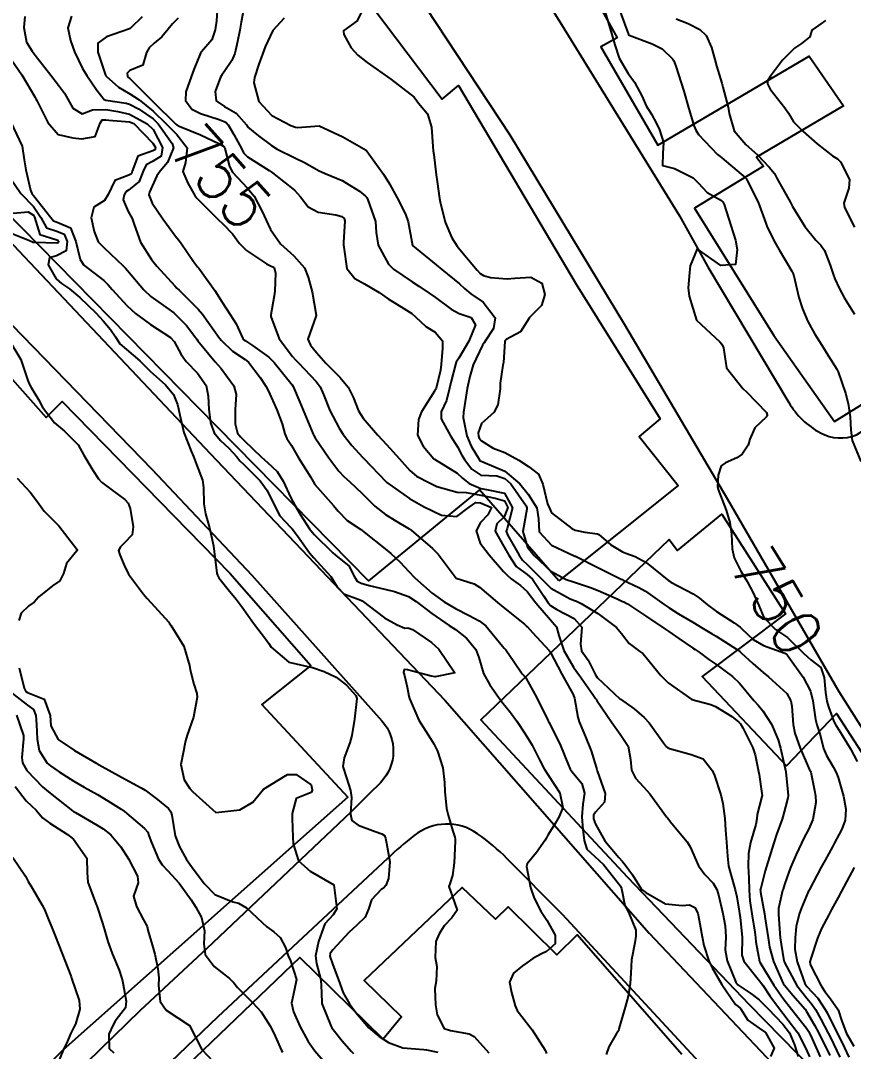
# Model space of a CAD drawing. Header units: metres. Extents: x 307586 to 320046, y 7427249 to 7434250.
# Drawn here: x 317322.6 to 317392.8, y 7431882.1 to 7431969 of the extents above; entities that cross this region are included whole.
import ezdxf
from ezdxf.enums import TextEntityAlignment as Align

# ---------------------------------------------------------------- set-up
doc = ezdxf.new("R2010")
doc.units = ezdxf.units.M
doc.header["$MEASUREMENT"] = 0
for name, color, linetype in [('Cotas', 45, 'Continuous'), ('Curvas de Nivel 1m', 11, 'Continuous'), ('Curvas de Nivel 5m', 15, 'Continuous'), ('Edificações', 30, 'Continuous'), ('Vias Primárias', 230, 'Continuous')]:
    doc.layers.add(name, color=color, linetype=linetype)
doc.styles.add('Style-STANDARD', font='STANDARD.shx')

msp = doc.modelspace()

# ---------------------------------------------------------------- linework, layer by layer
at = {"layer": 'Curvas de Nivel 1m', "flags": 128}
for points, elevation in [([(317339.211, 7431970.277), (317339.116, 7431969.036), (317339.019, 7431968.278), (317338.711, 7431967.425), (317337.844, 7431966.404), (317337.761, 7431966.291), (317337.205, 7431964.916), (317336.983, 7431964.302), (317336.529, 7431963.037), (317336.496, 7431962.309), (317337.051, 7431961.566), (317337.782, 7431961.209), (317339.344, 7431960.708), (317339.776, 7431960.542), (317339.947, 7431960.439), (317340.094, 7431960.265), (317340.576, 7431959.443), (317341.22, 7431958.248), (317341.401, 7431957.907), (317341.736, 7431957.555), (317343.551, 7431956.395), (317343.724, 7431956.288), (317343.829, 7431956.219), (317345.701, 7431954.732), (317346.207, 7431954.192), (317346.853, 7431953.35), (317347.68, 7431952.887), (317349.177, 7431952.656), (317349.677, 7431952.524), (317349.879, 7431952.351), (317349.94, 7431952.146), (317349.828, 7431950.321), (317349.835, 7431950.147), (317349.856, 7431949.941), (317350.114, 7431948.143), (317350.773, 7431947.291), (317351.61, 7431946.838), (317352.833, 7431946.108), (317353.595, 7431945.569), (317354.911, 7431944.759), (317355.577, 7431944.344), (317355.89, 7431944.075), (317356.758, 7431943.255), (317357.56, 7431942.758), (317358.168, 7431942.044), (317358.164, 7431941.427), (317358.073, 7431940.045), (317358.012, 7431939.559), (317357.637, 7431938.049), (317357.601, 7431937.95), (317357.5, 7431937.805), (317356.391, 7431936.066), (317356.146, 7431935.397), (317356.064, 7431934.071), (317356.547, 7431933.166), (317357.433, 7431932.094), (317357.491, 7431932.049), (317359.421, 7431930.878), (317359.854, 7431930.46), (317360.422, 7431930.015), (317361.407, 7431929.593), (317361.885, 7431929.516), (317363.401, 7431929.195), (317364.072, 7431927.97), (317363.616, 7431926.227), (317363.542, 7431925.977), (317363.668, 7431925.666), (317364.636, 7431923.96), (317364.925, 7431923.553), (317365.325, 7431923.188), (317366.547, 7431921.938), (317367.305, 7431921.18), (317368.937, 7431920.273), (317369.295, 7431920.155), (317369.478, 7431920.09), (317369.863, 7431919.901), (317371.28, 7431919.049), (317372.842, 7431917.864), (317373.258, 7431917.364), (317373.901, 7431916.502), (317374.81, 7431915.836), (317375.07, 7431915.661), (317375.239, 7431915.477), (317376.578, 7431913.816), (317377.214, 7431913.208), (317379.193, 7431911.79), (317380.787, 7431911.364), (317381.187, 7431911.208), (317382.573, 7431910.352), (317383.174, 7431909.869), (317383.241, 7431909.806), (317383.3, 7431909.738), (317383.488, 7431909.416), (317384.335, 7431907.722), (317384.54, 7431907.122), (317384.827, 7431905.714), (317384.865, 7431905.458), (317385.105, 7431903.873), (317385.123, 7431903.71), (317385.12, 7431903.692), (317385.101, 7431903.605), (317384.71, 7431902.084), (317384.67, 7431901.716), (317384.594, 7431901.242), (317384.157, 7431899.723), (317383.963, 7431898.802), (317383.952, 7431897.726), (317384.015, 7431896.727), (317384.021, 7431895.725), (317384.087, 7431894.817), (317384.266, 7431893.721), (317384.516, 7431892.161), (317384.56, 7431891.716), (317384.587, 7431891.353), (317384.906, 7431889.71), (317384.932, 7431889.654), (317386.119, 7431887.698), (317386.892, 7431886.588), (317387.61, 7431885.683), (317388.867, 7431884.082), (317389.027, 7431883.83), (317389.116, 7431883.666), (317389.346, 7431883.172), (317390.026, 7431881.652)], 754), ([(317341.453, 7431970.247), (317341.206, 7431968.917), (317341.08, 7431968.252), (317340.884, 7431967.286), (317340.653, 7431966.258), (317340.418, 7431965.678), (317339.821, 7431964.822), (317339.584, 7431964.504), (317339.467, 7431964.273), (317339.007, 7431963.072), (317339.09, 7431962.277), (317339.788, 7431961.801), (317340.777, 7431961.249), (317341.636, 7431960.242), (317341.77, 7431960.062), (317342.657, 7431959.333), (317343.747, 7431958.524), (317344.23, 7431958.215), (317345.736, 7431957.473), (317346.602, 7431957.057), (317347.725, 7431956.409), (317348.275, 7431956.164), (317349.714, 7431955.571), (317351.179, 7431954.65), (317351.695, 7431954.246), (317351.788, 7431954.119), (317351.88, 7431953.929), (317352.513, 7431952.112), (317352.589, 7431951.185), (317352.747, 7431950.109), (317353.629, 7431948.516), (317354.056, 7431948.096), (317355.612, 7431947.014), (317356.178, 7431946.64), (317357.056, 7431946.058), (317357.597, 7431945.686), (317358.898, 7431944.722), (317359.577, 7431944.331), (317360.579, 7431944.015), (317360.955, 7431943.398), (317360.386, 7431942.018), (317359.538, 7431940.587), (317359.334, 7431940.233), (317359.267, 7431940.033), (317358.896, 7431938.652), (317358.774, 7431938.037), (317358.513, 7431937.02), (317358.053, 7431936.044), (317358.05, 7431935.468), (317358.842, 7431934.036), (317359.444, 7431933.101), (317359.817, 7431932.405), (317360.033, 7431932.021), (317360.635, 7431931.222), (317361.42, 7431930.707), (317362.756, 7431930.65), (317363.417, 7431930.434), (317363.925, 7431929.975), (317365.22, 7431928.118), (317365.289, 7431927.951), (317365.283, 7431927.853), (317364.937, 7431925.956), (317365.343, 7431924.642), (317365.892, 7431923.944), (317367.323, 7431922.613), (317368.592, 7431921.917), (317369.311, 7431921.693), (317370.668, 7431921.251), (317371.304, 7431920.988), (317372.891, 7431920.27), (317373.295, 7431920.092), (317373.455, 7431920.018), (317373.764, 7431919.853), (317375.278, 7431918.861), (317376.83, 7431917.814), (317377.26, 7431917.518), (317378.109, 7431916.947), (317379.247, 7431916.151), (317379.468, 7431916.009), (317379.804, 7431915.782), (317380.629, 7431915.161), (317381.233, 7431914.765), (317382.621, 7431913.746), (317383.214, 7431913.173), (317384.416, 7431911.722), (317384.779, 7431911.307), (317385.184, 7431910.848), (317385.91, 7431909.703), (317386.472, 7431908.378), (317386.67, 7431907.695), (317387.123, 7431905.69), (317387.315, 7431903.688), (317387.297, 7431903.491), (317387.089, 7431902.735), (317386.869, 7431901.899), (317386.806, 7431901.693), (317386.347, 7431900.41), (317386.112, 7431899.699), (317385.859, 7431898.884), (317385.495, 7431897.705), (317385.386, 7431897.339), (317385.005, 7431895.883), (317384.974, 7431895.71), (317384.977, 7431895.684), (317385.001, 7431895.534), (317385.325, 7431893.707), (317385.387, 7431893.296), (317385.621, 7431891.703), (317385.752, 7431890.895), (317386.072, 7431889.699), (317386.905, 7431887.851), (317387.014, 7431887.689), (317387.704, 7431886.872), (317388.742, 7431885.671), (317388.881, 7431885.48), (317389.545, 7431884.335), (317389.905, 7431883.654), (317390.835, 7431881.763)], 753), ([(317351.506, 7431970.126), (317350.988, 7431969.021), (317349.864, 7431968.211), (317349.828, 7431968.185), (317349.816, 7431968.15), (317349.86, 7431967.872), (317350.468, 7431966.759), (317351.047, 7431966.132), (317351.834, 7431965.52), (317353.813, 7431964.1), (317355.798, 7431962.582), (317355.998, 7431962.28), (317356.154, 7431962.075), (317356.903, 7431961.182), (317357.26, 7431960.058), (317357.37, 7431958.435), (317357.4, 7431958.055), (317357.436, 7431957.751), (317357.629, 7431956.051), (317357.714, 7431955.467), (317357.933, 7431954.048), (317357.975, 7431953.762), (317358.386, 7431952.043), (317358.961, 7431950.736), (317359.421, 7431950.032), (317359.649, 7431949.75), (317361.103, 7431948.008), (317361.347, 7431947.731), (317361.618, 7431947.544), (317362.229, 7431947.382), (317363.616, 7431947.282), (317364.261, 7431947.329), (317365.617, 7431947.397), (317366.556, 7431946.889), (317366.813, 7431945.942), (317366.523, 7431945.012), (317365.574, 7431944.064), (317365.516, 7431944.018), (317365.492, 7431943.961), (317364.742, 7431942.787), (317363.555, 7431942.154), (317363.464, 7431942.071), (317363.432, 7431941.981), (317363.306, 7431940.212), (317363.268, 7431939.983), (317363.026, 7431938.469), (317363.023, 7431937.985), (317362.839, 7431936.637), (317362.515, 7431935.99), (317361.964, 7431935.507), (317361.469, 7431935.071), (317361.177, 7431934.284), (317361.201, 7431934.004), (317361.274, 7431933.825), (317361.449, 7431933.611), (317362.433, 7431933), (317363.439, 7431932.614), (317364.603, 7431931.968), (317365.428, 7431931.442), (317366.265, 7431930.791), (317366.648, 7431929.941), (317367.041, 7431928.282), (317367.185, 7431927.932), (317367.379, 7431927.54), (317369.07, 7431926.209), (317369.365, 7431926.082), (317369.504, 7431926.048), (317370.168, 7431925.898), (317371.233, 7431925.753), (317371.361, 7431925.702), (317372.377, 7431924.845), (317373.347, 7431924.259), (317373.624, 7431924.134), (317374.41, 7431923.844), (317375.336, 7431923.354), (317377.251, 7431921.811), (317377.312, 7431921.763), (317377.428, 7431921.692), (317379.302, 7431920.695), (317379.856, 7431920.339), (317380.528, 7431919.771), (317381.285, 7431919.215), (317382.763, 7431918.253), (317383.265, 7431917.897), (317383.429, 7431917.738), (317384.377, 7431916.846), (317385.249, 7431916.338), (317387.04, 7431915.692), (317387.242, 7431915.555), (317388.584, 7431913.676), (317389.205, 7431912.485), (317389.412, 7431911.667), (317389.634, 7431910.12), (317389.745, 7431909.661), (317390.014, 7431908.803), (317390.297, 7431907.653), (317390.557, 7431907.069), (317391.128, 7431906.107), (317391.371, 7431905.638), (317391.543, 7431905.211), (317391.977, 7431903.631), (317392.174, 7431902.542), (317392.132, 7431901.629), (317391.844, 7431900.853), (317391.191, 7431899.639), (317391.143, 7431899.548), (317391.049, 7431899.377), (317390.436, 7431898.245), (317390.118, 7431897.654), (317389.113, 7431895.778), (317389.06, 7431895.669), (317389.002, 7431895.559), (317388.444, 7431894.22), (317388.24, 7431893.677), (317387.997, 7431892.651), (317387.905, 7431891.68), (317387.896, 7431890.728), (317388.082, 7431889.679), (317388.74, 7431887.837), (317388.827, 7431887.671), (317388.902, 7431887.58), (317389.835, 7431886.598), (317390.446, 7431885.647), (317390.596, 7431885.36), (317390.875, 7431884.833), (317391.475, 7431883.634), (317392.06, 7431882.413), (317392.433, 7431881.624)], 751), ([(317373.131, 7431969.868), (317373.845, 7431967.879), (317373.85, 7431967.86), (317373.863, 7431967.841), (317373.91, 7431967.812), (317375.855, 7431967.079), (317376.684, 7431966.66), (317377.574, 7431965.814), (317377.673, 7431965.645), (317377.837, 7431965.202), (317378.296, 7431963.805), (317378.516, 7431963.099), (317378.902, 7431961.799), (317379.362, 7431960.209), (317379.529, 7431959.792), (317379.768, 7431959.434), (317381.365, 7431957.766), (317381.574, 7431957.595), (317381.74, 7431957.47), (317383.363, 7431956.107), (317383.723, 7431955.791), (317383.768, 7431955.74), (317383.844, 7431955.616), (317384.789, 7431953.729), (317385.444, 7431951.955), (317385.526, 7431951.721), (317385.67, 7431951.391), (317386.238, 7431950.291), (317386.569, 7431949.706), (317387.626, 7431947.913), (317387.738, 7431947.689), (317387.794, 7431947.516), (317388.228, 7431945.684), (317388.536, 7431944.738), (317388.982, 7431943.676), (317389.567, 7431942.613), (317390.155, 7431941.661), (317390.687, 7431940.795), (317391.423, 7431939.642), (317391.53, 7431939.419), (317392.152, 7431937.634), (317392.384, 7431936.741), (317392.563, 7431935.629), (317392.601, 7431934.499), (317392.706, 7431933.628), (317393.437, 7431931.874)], 749), ([(317322.953, 7431969.389), (317322.86, 7431968.47), (317323.102, 7431967.216), (317323.581, 7431966.463), (317323.838, 7431966.128), (317325.159, 7431964.447), (317325.804, 7431963.589), (317326.293, 7431962.928), (317326.586, 7431962.428), (317327.017, 7431961.653), (317327.781, 7431961.181), (317328.662, 7431961.524), (317329.784, 7431961.537), (317330.798, 7431961.389), (317331.781, 7431961.156), (317333.284, 7431960.345), (317333.766, 7431959.87), (317334.56, 7431958.332), (317334.444, 7431957.625), (317333.731, 7431957.173), (317333.178, 7431956.895), (317332.943, 7431956.348), (317332.596, 7431955.465), (317331.699, 7431954.737), (317331.469, 7431954.591), (317331.337, 7431954.365), (317331.256, 7431953.934), (317331.679, 7431952.954), (317331.998, 7431952.357), (317332.171, 7431951.851), (317332.696, 7431950.35), (317333.631, 7431948.885), (317334.081, 7431948.335), (317335.606, 7431946.667), (317335.78, 7431946.493), (317335.96, 7431946.315), (317337.579, 7431944.709), (317337.933, 7431944.286), (317338.893, 7431942.943), (317339.384, 7431942.272), (317339.551, 7431942.056), (317340.456, 7431941.171), (317341.535, 7431940.47), (317341.825, 7431940.237), (317342.795, 7431938.946), (317343.265, 7431938.222), (317343.499, 7431937.783), (317344.199, 7431936.213), (317344.647, 7431935.027), (317344.881, 7431934.206), (317345.056, 7431933.811), (317345.443, 7431933.203), (317345.812, 7431932.562), (317346.032, 7431932.184), (317347.032, 7431930.558), (317347.256, 7431930.172), (317347.409, 7431929.934), (317348.982, 7431928.154), (317349.378, 7431927.676), (317350.131, 7431926.899), (317351.275, 7431926.121), (317351.362, 7431926.069), (317351.577, 7431925.901), (317353.339, 7431924.499), (317353.83, 7431924.093), (317354.614, 7431923.369), (317355.318, 7431922.618), (317355.838, 7431922.065), (317357.3, 7431920.77), (317358.32, 7431920.04), (317359.284, 7431919.459), (317360.419, 7431918.87), (317361.269, 7431918.436), (317361.84, 7431917.994), (317363.246, 7431916.278), (317363.387, 7431916.12), (317363.514, 7431915.976), (317364.189, 7431915.005), (317364.885, 7431913.955), (317365.057, 7431913.798), (317365.21, 7431913.618), (317366.129, 7431911.941), (317367.066, 7431910.039), (317367.123, 7431909.931), (317367.172, 7431909.845), (317368.134, 7431907.92), (317368.795, 7431906.244), (317368.951, 7431905.912), (317369.121, 7431905.694), (317369.921, 7431904.708), (317370.14, 7431903.894), (317370.008, 7431902.977), (317369.918, 7431901.897), (317370.001, 7431900.835), (317370.12, 7431899.894), (317370.335, 7431899.184), (317371.033, 7431898.557), (317371.75, 7431897.873), (317373.007, 7431896.285), (317373.196, 7431896.049), (317373.271, 7431895.856), (317373.555, 7431894.418), (317373.849, 7431893.847), (317374.471, 7431892.327), (317374.48, 7431891.837), (317374.384, 7431891.276), (317374.107, 7431889.842), (317374.047, 7431888.712), (317374.011, 7431887.843), (317373.831, 7431886.784), (317373.579, 7431885.85), (317373.04, 7431884.033), (317373.001, 7431883.858), (317372.957, 7431883.763), (317372.859, 7431883.629), (317372.209, 7431882.499), (317371.983, 7431881.868)], 758), ([(317326.883, 7431969.42), (317326.591, 7431968.429), (317326.802, 7431967.376), (317327.157, 7431966.42), (317327.822, 7431965.011), (317328.183, 7431964.406), (317329.029, 7431963.17), (317329.633, 7431962.392), (317329.792, 7431962.336), (317331.514, 7431962.088), (317331.789, 7431962.006), (317332.544, 7431961.593), (317333.777, 7431960.75), (317334.192, 7431960.336), (317335.387, 7431958.685), (317335.494, 7431958.322), (317334.989, 7431957.068), (317334.373, 7431956.334), (317334.094, 7431955.959), (317333.704, 7431955.085), (317333.465, 7431954.574), (317333.41, 7431954.343), (317333.686, 7431953.656), (317334.605, 7431952.331), (317335.658, 7431950.859), (317335.903, 7431950.564), (317336.114, 7431950.313), (317337.183, 7431948.743), (317337.51, 7431948.292), (317337.562, 7431948.231), (317337.622, 7431948.167), (317338.985, 7431946.276), (317339.588, 7431945.302), (317340.273, 7431944.259), (317340.784, 7431943.47), (317341.347, 7431942.243), (317341.436, 7431942.126), (317341.551, 7431942.038), (317342.144, 7431941.637), (317343.537, 7431940.651), (317343.987, 7431940.215), (317345.505, 7431938.335), (317345.588, 7431938.199), (317346.156, 7431936.856), (317346.433, 7431936.186), (317347.129, 7431934.504), (317347.273, 7431934.173), (317347.334, 7431934.054), (317347.45, 7431933.864), (317348.581, 7431932.159), (317349.422, 7431931.051), (317349.863, 7431930.589), (317350.356, 7431930.136), (317351.398, 7431929.151), (317352.472, 7431928.109), (317353.376, 7431927.391), (317354.18, 7431926.896), (317355.364, 7431926.197), (317355.546, 7431926.068), (317357.34, 7431924.529), (317357.806, 7431924.045), (317359.313, 7431922.03), (317360.836, 7431921.535), (317361.306, 7431921.263), (317362.799, 7431919.985), (317363.287, 7431919.583), (317365.085, 7431918.134), (317365.263, 7431917.987), (317365.3, 7431917.95), (317365.758, 7431917.445), (317367.159, 7431915.931), (317367.242, 7431915.805), (317368.242, 7431913.92), (317369.198, 7431912.226), (317369.314, 7431911.908), (317369.577, 7431910.304), (317369.694, 7431909.902), (317370.085, 7431908.971), (317370.534, 7431907.889), (317370.702, 7431907.45), (317371.125, 7431906.096), (317371.19, 7431905.879), (317371.23, 7431905.771), (317371.888, 7431903.872), (317371.837, 7431903.128), (317371.079, 7431902.305), (317370.92, 7431902.037), (317370.896, 7431901.883), (317370.917, 7431901.728), (317371.067, 7431901.291), (317371.875, 7431899.872), (317373.032, 7431898.461), (317373.33, 7431898.158), (317373.568, 7431897.852), (317374.184, 7431897.012), (317374.917, 7431895.831), (317374.952, 7431895.78), (317375.002, 7431895.731), (317375.308, 7431895.519), (317376.991, 7431894.573), (317378.37, 7431894.416), (317378.99, 7431894.467), (317379.462, 7431894.257), (317379.717, 7431893.779), (317379.881, 7431892.865), (317380.061, 7431891.773), (317380.216, 7431891.041), (317380.63, 7431889.765), (317380.924, 7431889.166), (317381.729, 7431887.752), (317382.886, 7431886.075), (317383.067, 7431885.92), (317383.311, 7431885.734), (317383.911, 7431884.762), (317384.867, 7431884.07), (317385.409, 7431883.705), (317386.155, 7431882.385), (317385.828, 7431881.7)], 757), ([(317332.857, 7431969.371), (317331.863, 7431968.395), (317331.844, 7431968.379), (317331.792, 7431968.361), (317329.856, 7431967.672), (317329.102, 7431967.146), (317329.108, 7431966.397), (317329.759, 7431964.446), (317329.784, 7431964.39), (317329.813, 7431964.351), (317330.856, 7431963.427), (317331.798, 7431962.882), (317332.595, 7431962.352), (317333.784, 7431961.405), (317334.885, 7431960.329), (317335.76, 7431959.427), (317336.652, 7431958.306), (317336.513, 7431957.09), (317336.279, 7431956.312), (317336.69, 7431955.324), (317337.294, 7431954.296), (317337.47, 7431954.073), (317337.688, 7431953.843), (317339.261, 7431952.274), (317339.669, 7431951.89), (317340.458, 7431951.055), (317341.056, 7431950.249), (317341.644, 7431949.648), (317343.323, 7431948.527), (317343.625, 7431948.389), (317343.992, 7431948.216), (317344.082, 7431947.752), (317344.045, 7431946.216), (317343.981, 7431945.833), (317343.689, 7431944.219), (317343.697, 7431944.093), (317344.401, 7431942.212), (317345.538, 7431940.718), (317345.79, 7431940.451), (317346.023, 7431940.193), (317347.509, 7431938.598), (317347.848, 7431938.167), (317348.143, 7431937.517), (317348.688, 7431936.158), (317349.461, 7431934.665), (317349.794, 7431934.145), (317350.516, 7431933.206), (317351.434, 7431932.238), (317351.552, 7431932.119), (317353.414, 7431930.162), (317353.443, 7431930.13), (317353.477, 7431930.099), (317355.393, 7431928.736), (317356.573, 7431928.058), (317357.379, 7431927.667), (317358.093, 7431927.326), (317359.375, 7431927.216), (317360.411, 7431928.015), (317360.987, 7431928.408), (317361.389, 7431928.377), (317362.305, 7431927.991), (317362.003, 7431927.367), (317361.37, 7431926.707), (317361, 7431926.005), (317361.347, 7431924.968), (317362.102, 7431923.992), (317363.319, 7431922.591), (317363.62, 7431922.279), (317363.964, 7431921.97), (317364.753, 7431921.404), (317365.302, 7431920.897), (317366.055, 7431919.942), (317367.272, 7431918.515), (317367.787, 7431917.925), (317367.985, 7431917.194), (317368.397, 7431915.918), (317369.229, 7431914.512), (317369.487, 7431914.167), (317369.676, 7431913.903), (317370.856, 7431912.227), (317371.087, 7431911.882), (317371.123, 7431911.812), (317371.191, 7431911.711), (317372.441, 7431909.867), (317373.158, 7431908.874), (317373.825, 7431907.85), (317374.028, 7431906.743), (317374.099, 7431905.845), (317374.436, 7431905.16), (317375.109, 7431904.427), (317375.668, 7431903.824), (317377.074, 7431901.898), (317377.139, 7431901.809), (317377.525, 7431901.349), (317378.815, 7431899.792), (317379.047, 7431899.371), (317379.747, 7431897.779), (317380.283, 7431897.038), (317381.008, 7431896.298), (317381.302, 7431895.757), (317381.435, 7431895.319), (317381.811, 7431893.752), (317382.018, 7431892.698), (317382.064, 7431891.749), (317382.015, 7431890.677), (317382.176, 7431889.748), (317382.906, 7431887.945), (317383.069, 7431887.738), (317384.173, 7431886.998), (317384.89, 7431886.459), (317385.64, 7431885.702), (317386.87, 7431884.414), (317387.432, 7431883.684), (317387.849, 7431882.679), (317388.166, 7431881.677)], 756), ([(317344.827, 7431969.262), (317343.863, 7431968.22), (317343.232, 7431966.843), (317343.006, 7431966.228), (317342.685, 7431965.377), (317342.311, 7431964.235), (317342.257, 7431963.786), (317342.676, 7431962.231), (317343.781, 7431961.053), (317345.392, 7431960.204), (317345.771, 7431960.056), (317345.949, 7431960.019), (317347.773, 7431960.17), (317349.759, 7431959.236), (317351.743, 7431958.12), (317353.191, 7431956.105), (317353.711, 7431955.275), (317354.349, 7431954.093), (317355.042, 7431952.724), (317355.271, 7431952.084), (317355.653, 7431950.08), (317357.629, 7431948.435), (317358.12, 7431948.045), (317359.611, 7431946.834), (317360.022, 7431946.439), (317360.574, 7431946.015), (317361.592, 7431945.299), (317362.609, 7431943.99), (317362.478, 7431943.077), (317361.774, 7431941.998), (317361.687, 7431941.863), (317361.55, 7431941.662), (317360.768, 7431940.011), (317360.493, 7431939.04), (317360.26, 7431938.019), (317360.026, 7431936.559), (317359.932, 7431936.023), (317359.919, 7431935.581), (317360.228, 7431934.018), (317360.58, 7431933.149), (317361.304, 7431932.002), (317361.359, 7431931.928), (317361.432, 7431931.884), (317361.586, 7431931.844), (317363.424, 7431931.054), (317364.701, 7431929.967), (317365.4, 7431929.105), (317366.116, 7431927.943), (317366.279, 7431927.036), (317366.325, 7431925.94), (317367.352, 7431924.818), (317369.289, 7431923.911), (317369.343, 7431923.888), (317369.382, 7431923.87), (317371.328, 7431922.887), (317373.237, 7431921.938), (317373.314, 7431921.9), (317373.399, 7431921.859), (317374.719, 7431921.25), (317375.304, 7431920.918), (317376.864, 7431919.814), (317377.288, 7431919.51), (317378.078, 7431919.005), (317379.271, 7431918.301), (317380.168, 7431917.776), (317380.861, 7431917.368), (317381.257, 7431917.131), (317382.961, 7431916.028), (317383.244, 7431915.835), (317383.298, 7431915.794), (317383.37, 7431915.738), (317384.35, 7431914.84), (317385.226, 7431914.058), (317385.669, 7431913.706), (317387.202, 7431912.309), (317387.543, 7431911.686), (317387.642, 7431911.232), (317387.75, 7431909.684), (317387.885, 7431908.96), (317388.337, 7431907.678), (317389.125, 7431905.864), (317389.191, 7431905.736), (317389.22, 7431905.669), (317389.552, 7431904.108), (317389.632, 7431903.662), (317389.653, 7431903.104), (317389.388, 7431901.665), (317389.065, 7431900.875), (317388.646, 7431900.085), (317388.436, 7431899.676), (317387.991, 7431898.728), (317387.545, 7431897.685), (317387.401, 7431897.304), (317387.008, 7431896.205), (317386.886, 7431895.81), (317386.849, 7431895.692), (317386.511, 7431894.172), (317386.499, 7431893.695), (317386.605, 7431892.047), (317386.645, 7431891.693), (317386.935, 7431889.922), (317386.981, 7431889.69), (317387.006, 7431889.616), (317388.051, 7431887.679), (317388.892, 7431886.601), (317389.329, 7431886.105), (317389.622, 7431885.659), (317390.069, 7431884.846), (317390.708, 7431883.642), (317390.858, 7431883.337), (317391.667, 7431881.632)], 752), ([(317377.884, 7431969.187), (317378.887, 7431968.791), (317379.871, 7431968.3), (317380.406, 7431967.782), (317380.859, 7431966.781), (317381.134, 7431965.771), (317381.29, 7431965.221), (317381.724, 7431963.761), (317381.818, 7431963.443), (317382.264, 7431961.755), (317382.333, 7431961.209), (317382.763, 7431959.75), (317383.756, 7431958.609), (317384.732, 7431957.73), (317385.733, 7431956.699), (317386.163, 7431956.149), (317386.407, 7431955.71), (317386.862, 7431954.851), (317387.528, 7431953.693), (317387.698, 7431953.38), (317388.723, 7431951.679), (317389.662, 7431950.54), (317390.088, 7431950.094), (317390.391, 7431949.659), (317390.867, 7431948.419), (317391.119, 7431947.648), (317391.255, 7431947.281), (317391.611, 7431946.48), (317392.081, 7431945.635), (317392.923, 7431944.293)], 748), ([(317390.478, 7431969.067), (317389.877, 7431968.641), (317389.314, 7431968.233), (317389.153, 7431967.677), (317388.439, 7431967.103), (317387.853, 7431966.725), (317386.849, 7431965.705), (317385.829, 7431964.356), (317385.587, 7431963.961), (317385.582, 7431963.722), (317385.816, 7431963.249), (317387.049, 7431961.701), (317387.338, 7431961.246), (317387.781, 7431960.521), (317388.573, 7431959.682), (317389.758, 7431958.664), (317391.058, 7431957.65), (317391.475, 7431957.379), (317391.738, 7431957.125), (317392.492, 7431955.632), (317392.427, 7431954.922), (317392.007, 7431953.637), (317392.063, 7431953.271), (317392.916, 7431951.628)], 747), ([(317321.832, 7431965.728), (317322.711, 7431964.471), (317323.794, 7431962.606), (317323.873, 7431962.459), (317323.956, 7431962.294), (317324.886, 7431960.449), (317325.758, 7431959.437), (317327.007, 7431959.169), (317327.753, 7431959.064), (317328.877, 7431959.278), (317329.301, 7431960.395), (317329.488, 7431960.681), (317329.776, 7431960.687), (317330.046, 7431960.657), (317331.775, 7431960.521), (317332.134, 7431960.356), (317333.748, 7431958.709), (317333.961, 7431958.338), (317333.929, 7431958.15), (317333.74, 7431958.056), (317332.482, 7431957.606), (317332.019, 7431956.357), (317331.944, 7431956.134), (317331.718, 7431955.999), (317330.537, 7431955.551), (317329.98, 7431954.386), (317329.688, 7431953.866), (317328.783, 7431953.298), (317328.561, 7431952.401), (317328.794, 7431951.266), (317329.137, 7431950.395), (317329.645, 7431949.871), (317331.258, 7431948.365), (317331.435, 7431948.176), (317331.619, 7431947.957), (317332.983, 7431946.346), (317333.594, 7431945.771), (317335.507, 7431944.388), (317335.573, 7431944.339), (317335.596, 7431944.32), (317336.579, 7431943.32), (317337.381, 7431942.293), (317337.45, 7431942.189), (317337.551, 7431942.049), (317339.013, 7431940.275), (317339.524, 7431939.707), (317340.575, 7431938.254), (317340.764, 7431937.519), (317340.701, 7431936.252), (317340.683, 7431935.033), (317340.887, 7431934.248), (317341.138, 7431933.933), (317341.447, 7431933.648), (317342.914, 7431932.225), (317343.429, 7431931.785), (317344.247, 7431931.034), (317344.735, 7431930.2), (317345.392, 7431928.801), (317345.724, 7431928.187), (317346.199, 7431927.358), (317346.969, 7431926.174), (317347.356, 7431925.709), (317348.928, 7431924.154), (317349.33, 7431923.836), (317350.263, 7431923.076), (317350.755, 7431922.128), (317350.968, 7431921.783), (317351.308, 7431921.605), (317352.004, 7431921.415), (317353.303, 7431921.107), (317354.114, 7431920.9), (317355.297, 7431920.483), (317355.96, 7431920.063), (317357.278, 7431919.053), (317358.744, 7431918.035), (317359.259, 7431917.684), (317360.195, 7431916.958), (317360.979, 7431916.004), (317361.233, 7431915.325), (317361.633, 7431913.996), (317362.169, 7431913.025), (317362.888, 7431911.983), (317363.189, 7431911.584), (317363.917, 7431910.705), (317364.454, 7431909.961), (317365.157, 7431908.895), (317365.737, 7431907.944), (317366.364, 7431906.704), (317366.738, 7431905.934), (317367.117, 7431905.381), (317368.072, 7431903.92), (317368.316, 7431902.686), (317368.012, 7431901.921), (317367.662, 7431901.329), (317367.057, 7431900.346), (317366.903, 7431900.083), (317366.823, 7431899.932), (317366.1, 7431898.877), (317365.314, 7431897.947), (317365.268, 7431897.7), (317365.598, 7431895.944), (317365.898, 7431895.037), (317366.466, 7431893.935), (317366.972, 7431893.173), (317367.671, 7431891.923), (317367.687, 7431891.181), (317366.939, 7431890.541), (317366.519, 7431890.352), (317365.803, 7431889.941), (317365.284, 7431889.59), (317364.924, 7431889.346), (317364.16, 7431888.715), (317363.816, 7431887.966), (317364.006, 7431887.075), (317364.297, 7431885.959), (317364.476, 7431885.553), (317364.874, 7431885.062), (317365.741, 7431883.941), (317366.837, 7431882.223), (317366.949, 7431881.929)], 759), ([(317321.712, 7431955.775), (317322.611, 7431954.471), (317323.682, 7431953.375), (317324.315, 7431952.454), (317324.794, 7431951.578), (317325.661, 7431951.283), (317326.274, 7431951.046), (317326.525, 7431950.427), (317326.449, 7431949.619), (317325.634, 7431949.201), (317325.044, 7431949.033), (317324.92, 7431948.447), (317325.611, 7431947.263), (317326.053, 7431946.879), (317326.709, 7431946.423), (317327.592, 7431945.686), (317328.95, 7431944.396), (317329.566, 7431943.721), (317330.176, 7431942.998), (317330.596, 7431942.374), (317330.97, 7431941.792), (317331.542, 7431941.304), (317332.653, 7431940.349), (317333.52, 7431939.471), (317334.828, 7431938.327), (317335.495, 7431937.514), (317335.835, 7431936.664), (317335.926, 7431936.313), (317336.014, 7431935.772), (317336.369, 7431934.301), (317336.995, 7431932.737), (317337.178, 7431932.293), (317337.426, 7431931.607), (317337.924, 7431930.285), (317338.024, 7431929.663), (317338.04, 7431928.283), (317338.198, 7431927.459), (317338.541, 7431926.278), (317338.853, 7431924.762), (317338.923, 7431924.274), (317339.149, 7431922.437), (317339.192, 7431922.271), (317339.311, 7431922.048), (317340.102, 7431921.059), (317340.784, 7431920.248), (317341.283, 7431919.585), (317342.232, 7431918.23), (317343.25, 7431916.904), (317343.532, 7431916.502), (317343.736, 7431916.213), (317345.224, 7431914.946), (317346.807, 7431914.586), (317347.218, 7431914.5), (317348.205, 7431914.16), (317349.208, 7431913.69), (317350.069, 7431913.004), (317350.864, 7431912.125), (317350.944, 7431911.877), (317350.76, 7431910.126), (317350.538, 7431908.743), (317350.359, 7431908.132), (317349.878, 7431906.887), (317349.76, 7431906.14), (317350.069, 7431905.175), (317350.427, 7431904.13), (317350.5, 7431903.542), (317350.421, 7431902.13), (317350.534, 7431901.595), (317351.064, 7431901.188), (317352.506, 7431900.658), (317353.057, 7431900.474), (317353.273, 7431900.314), (317353.362, 7431900.095), (317353.463, 7431899.677), (317353.735, 7431898.089), (317353.62, 7431896.702), (317353.41, 7431896.094), (317353.205, 7431895.892), (317352.998, 7431895.759), (317352.197, 7431894.895), (317351.937, 7431894.11), (317351.652, 7431893.427), (317350.959, 7431892.75), (317350.287, 7431892.13), (317348.938, 7431890.684), (317348.715, 7431890.373), (317348.688, 7431890.152), (317348.922, 7431889.419), (317349.414, 7431888.142), (317349.808, 7431887.052), (317350.325, 7431886.128), (317350.872, 7431885.398), (317351.967, 7431884.109), (317352.846, 7431883.376), (317353.632, 7431882.879), (317354.836, 7431882.423), (317356.609, 7431882.279), (317356.835, 7431882.261), (317357.792, 7431882.04)], 761), ([(317321.676, 7431952.783), (317323.229, 7431952.913), (317323.675, 7431952.636), (317323.763, 7431952.459), (317324.209, 7431951.005), (317325.654, 7431950.565), (317325.747, 7431950.532), (317325.785, 7431950.438), (317325.774, 7431950.315), (317325.65, 7431950.263), (317323.782, 7431950.328), (317323.651, 7431950.327), (317323.354, 7431950.463), (317321.653, 7431951.134)], 762), ([(317321.551, 7431942.242), (317322.627, 7431940.469), (317323.188, 7431938.783), (317323.293, 7431938.462), (317323.499, 7431938.091), (317324.122, 7431937.086), (317324.454, 7431936.445), (317325.463, 7431935.115), (317326.295, 7431934.422), (317327.441, 7431933.263), (317327.943, 7431932.405), (317328.696, 7431931.122), (317329.173, 7431930.392), (317329.409, 7431930.13), (317330.324, 7431929.451), (317331.387, 7431928.665), (317331.681, 7431928.357), (317331.834, 7431927.899), (317332.086, 7431926.353), (317332.017, 7431925.69), (317331.342, 7431924.983), (317331.023, 7431924.679), (317330.862, 7431924.367), (317330.958, 7431923.995), (317331.32, 7431923.117), (317331.702, 7431922.356), (317332.961, 7431920.678), (317333.241, 7431920.341), (317333.292, 7431920.282), (317335.095, 7431918.313), (317335.164, 7431918.213), (317335.26, 7431918.054), (317336.376, 7431916.299), (317336.854, 7431914.658), (317336.897, 7431914.293), (317337.201, 7431913.075), (317337.459, 7431912.287), (317337.474, 7431912.003), (317337.173, 7431910.29), (317336.649, 7431908.796), (317336.506, 7431908.296), (317336.274, 7431907.156), (317336.12, 7431906.3), (317336.386, 7431905.014), (317336.881, 7431904.292), (317337.09, 7431904.044), (317339.073, 7431902.27), (317341.075, 7431902.492), (317342.182, 7431903.129), (317343.093, 7431904.22), (317344.306, 7431905.001), (317345.112, 7431905.475), (317345.834, 7431905.461), (317347.099, 7431904.601), (317347.194, 7431904.169), (317347.184, 7431904.077), (317347.091, 7431903.945), (317345.823, 7431903.445), (317345.496, 7431902.186), (317345.494, 7431901.761), (317345.555, 7431900.185), (317345.595, 7431899.634), (317346.045, 7431898.18), (317347.014, 7431897.303), (317349.003, 7431896.15), (317349.261, 7431894.146), (317348.968, 7431893.629), (317348.254, 7431892.863), (317347.99, 7431892.16), (317347.712, 7431891.395), (317347.466, 7431890.165), (317347.559, 7431889.528), (317347.918, 7431888.16), (317347.975, 7431887.076), (317347.991, 7431886.159), (317348.787, 7431884.218), (317348.827, 7431884.15), (317348.853, 7431884.112), (317349.724, 7431883.019), (317350.462, 7431882.126), (317350.658, 7431881.95)], 762), ([(317322.299, 7431930.471), (317323.395, 7431929.283), (317324.037, 7431928.45), (317324.597, 7431927.663), (317325.367, 7431926.881), (317325.812, 7431926.426), (317327.334, 7431924.476), (317327.363, 7431924.41), (317327.367, 7431924.375), (317327.332, 7431924.324), (317326.467, 7431923.273), (317326.223, 7431922.421), (317325.918, 7431921.812), (317325.303, 7431921.389), (317324.138, 7431920.447), (317323.744, 7431919.995), (317323.281, 7431919.679), (317322.66, 7431919.079), (317322.456, 7431918.468)], 763), ([(317322.48, 7431914.467), (317322.9, 7431912.759), (317323.032, 7431912.462), (317323.192, 7431912.369), (317324.577, 7431911.829), (317325.087, 7431910.431), (317325.16, 7431909.568), (317325.768, 7431908.424), (317327.134, 7431907.488), (317329.032, 7431906.391), (317329.122, 7431906.336), (317329.234, 7431906.276), (317331.106, 7431905.229), (317332.765, 7431904.343), (317333.091, 7431904.14), (317334.129, 7431903.37), (317335.076, 7431902.597), (317335.279, 7431902.308), (317335.348, 7431902.029), (317335.62, 7431900.304), (317335.986, 7431899.354), (317336.589, 7431898.294), (317337.017, 7431897.696), (317338.08, 7431896.279), (317338.989, 7431895.341), (317340.506, 7431894.721), (317340.978, 7431894.605), (317341.648, 7431894.233), (317342.96, 7431892.975), (317343.359, 7431892.616), (317343.946, 7431892.205), (317344.486, 7431891.735), (317344.94, 7431890.869), (317345.175, 7431890.188), (317345.365, 7431889.747), (317345.855, 7431888.18), (317345.699, 7431887.377), (317345.45, 7431886.184), (317345.6, 7431885.455), (317346.182, 7431884.177), (317346.841, 7431882.958), (317347.407, 7431882.164), (317348.817, 7431880.525)], 763), ([(317321.679, 7431912.475), (317323.181, 7431911.315), (317323.684, 7431910.958), (317323.87, 7431910.45), (317323.931, 7431909.679), (317324.009, 7431908.447), (317324.175, 7431907.486), (317324.84, 7431906.434), (317325.119, 7431906.189), (317325.856, 7431905.679), (317327.1, 7431904.906), (317327.972, 7431904.401), (317329.087, 7431903.773), (317329.96, 7431903.255), (317331.075, 7431902.554), (317331.347, 7431902.357), (317333.059, 7431900.918), (317333.316, 7431900.597), (317333.422, 7431900.334), (317333.644, 7431899.731), (317334.238, 7431898.322), (317334.538, 7431897.837), (317335.013, 7431897.357), (317335.971, 7431896.3), (317336.982, 7431894.907), (317337.383, 7431894.286), (317337.845, 7431893.4), (317338.114, 7431892.278), (317338.047, 7431891.174), (317338.16, 7431890.278), (317338.918, 7431889.264), (317340.202, 7431888.251), (317340.566, 7431887.911), (317340.896, 7431887.502), (317342.154, 7431886.227), (317342.872, 7431885.461), (317343.668, 7431884.208), (317344.055, 7431883.412), (317344.61, 7431882.193), (317344.683, 7431882.044)], 764), ([(317322.153, 7431904.469), (317323.081, 7431903.247), (317323.49, 7431902.867), (317323.9, 7431902.448), (317324.436, 7431901.809), (317325.062, 7431901.363), (317326.557, 7431900.415), (317327.047, 7431900.003), (317328.173, 7431898.399), (317328.211, 7431897.198), (317328.256, 7431896.397), (317328.975, 7431894.512), (317329.023, 7431894.389), (317329.516, 7431892.939), (317329.684, 7431892.379), (317329.962, 7431891.394), (317330.329, 7431890.369), (317330.912, 7431888.976), (317331.119, 7431888.358), (317331.183, 7431888.074), (317331.491, 7431886.354), (317331.432, 7431885.797), (317330.863, 7431885.03), (317330.566, 7431884.656), (317330.41, 7431884.367), (317330.048, 7431883.575), (317330.063, 7431882.372), (317330.447, 7431881.983)], 766), ([(317321.935, 7431898.471), (317323.007, 7431896.892), (317323.159, 7431896.612), (317323.236, 7431896.456), (317323.59, 7431895.855), (317324.425, 7431894.438), (317324.612, 7431894.078), (317324.961, 7431893.247), (317325.285, 7431892.427), (317325.506, 7431891.866), (317326.072, 7431890.419), (317326.822, 7431888.493), (317326.855, 7431888.41), (317326.902, 7431888.289), (317327.539, 7431886.403), (317327.596, 7431885.679), (317327.219, 7431884.406), (317327.09, 7431884.168), (317326.845, 7431883.664), (317326.465, 7431882.785), (317326.267, 7431882.416), (317325.839, 7431881.403)], 767)]:
    msp.add_lwpolyline(points, dxfattribs=dict(at, elevation=elevation))
at = {"layer": 'Curvas de Nivel 5m', "flags": 128}
for points, elevation in [([(317371.891, 7431969.751), (317372.465, 7431967.874), (317372.717, 7431967.009), (317373.066, 7431965.868), (317373.824, 7431964.593), (317374.378, 7431963.854), (317374.997, 7431962.652), (317375.351, 7431961.844), (317375.786, 7431961.151), (317376.252, 7431960.307), (317376.463, 7431959.83), (317376.806, 7431958.776), (317376.752, 7431957.825), (317376.733, 7431956.825), (317377.731, 7431956.579), (317379.32, 7431955.794), (317379.719, 7431955.351), (317380.495, 7431954.562), (317381.704, 7431953.876), (317381.82, 7431953.759), (317381.916, 7431953.541), (317382.491, 7431951.752), (317382.874, 7431950.535), (317383.026, 7431949.746), (317382.893, 7431948.488), (317381.632, 7431948.388), (317379.653, 7431949.79), (317379.052, 7431948.376), (317378.996, 7431947.796), (317378.893, 7431946.514), (317378.977, 7431945.796), (317379.583, 7431943.79), (317381.556, 7431941.966), (317381.725, 7431941.758), (317381.859, 7431941.448), (317382.118, 7431939.754), (317383.507, 7431938.008), (317383.798, 7431937.737), (317385.486, 7431935.986), (317385.56, 7431935.795), (317385.549, 7431935.719), (317385.482, 7431935.624), (317384.502, 7431934.7), (317384.097, 7431933.734), (317383.962, 7431933.229), (317383.444, 7431932.49), (317383.001, 7431932.183), (317382.051, 7431931.754), (317381.684, 7431931.504), (317381.422, 7431930.703), (317381.365, 7431929.761), (317381.409, 7431929.499), (317382.094, 7431927.753), (317382.411, 7431926.711), (317382.554, 7431925.748), (317382.6, 7431924.498), (317382.758, 7431923.746), (317383.326, 7431922.629), (317383.876, 7431921.732), (317384.381, 7431920.801), (317384.852, 7431919.717), (317385.278, 7431918.706), (317386.262, 7431917.7), (317387.256, 7431917.018), (317388.636, 7431915.676), (317389.238, 7431915.142), (317390.078, 7431914.504), (317390.359, 7431913.653), (317390.468, 7431912.387), (317390.593, 7431911.649), (317390.713, 7431911.172), (317391.176, 7431909.93), (317391.328, 7431909.638), (317391.649, 7431909.152), (317392.57, 7431907.626), (317393.132, 7431906.56)], 750), ([(317335.877, 7431969.255), (317335.418, 7431968.776), (317335.037, 7431968.328), (317334.52, 7431967.67), (317333.851, 7431967.134), (317333.441, 7431966.75), (317333.224, 7431966.346), (317332.898, 7431965.278), (317331.82, 7431964.837), (317331.572, 7431964.608), (317331.617, 7431964.363), (317331.71, 7431964.26), (317331.811, 7431964.172), (317333.647, 7431962.341), (317333.791, 7431962.197), (317335.687, 7431960.321), (317335.772, 7431960.242), (317335.957, 7431960.13), (317337.76, 7431959.425), (317339.358, 7431958.664), (317339.745, 7431958.432), (317339.833, 7431958.269), (317340.201, 7431956.736), (317340.456, 7431956.259), (317341.704, 7431954.956), (317342.302, 7431954.234), (317342.957, 7431952.95), (317343.296, 7431952.224), (317343.665, 7431951.442), (317344.507, 7431950.211), (317345.638, 7431949.198), (317346.526, 7431948.186), (317346.845, 7431947.411), (317347.178, 7431946.176), (317347.527, 7431944.217), (317347.523, 7431944.171), (317347.481, 7431944.081), (317346.823, 7431942.181), (317347.032, 7431941.662), (317347.542, 7431941.042), (317348.326, 7431940.162), (317349.515, 7431938.979), (317350.221, 7431938.139), (317350.65, 7431937.288), (317351.095, 7431936.126), (317351.474, 7431935.52), (317352.7, 7431934.108), (317353.445, 7431933.298), (317354.545, 7431932.089), (317354.963, 7431931.62), (317355.423, 7431931.111), (317355.987, 7431930.633), (317357.067, 7431930.053), (317357.411, 7431929.892), (317357.696, 7431929.76), (317359.402, 7431929.284), (317360.159, 7431929.261), (317361.398, 7431929.015), (317362.619, 7431928.763), (317363.391, 7431928.549), (317363.682, 7431927.976), (317363.375, 7431927.188), (317362.755, 7431926.6), (317362.622, 7431925.987), (317363.344, 7431924.702), (317363.757, 7431923.974), (317364.376, 7431923.017), (317365.317, 7431922.338), (317365.752, 7431921.946), (317366.724, 7431920.51), (317367.089, 7431919.932), (317367.29, 7431919.711), (317367.827, 7431919.382), (317369.273, 7431918.613), (317369.917, 7431917.9), (317369.807, 7431916.46), (317369.891, 7431915.9), (317370.463, 7431915.119), (317371.062, 7431913.882), (317371.219, 7431913.634), (317373.139, 7431911.861), (317373.193, 7431911.818), (317374.347, 7431911.005), (317375.177, 7431910.288), (317375.598, 7431909.826), (317376.811, 7431908.151), (317377.066, 7431907.811), (317377.142, 7431907.733), (317377.303, 7431907.647), (317379.137, 7431907.155), (317380.15, 7431906.791), (317380.953, 7431905.763), (317381.009, 7431905.649), (317381.119, 7431905.394), (317381.646, 7431903.755), (317381.821, 7431903.024), (317381.991, 7431901.751), (317382.05, 7431900.764), (317382.127, 7431899.749), (317382.199, 7431898.585), (317382.3, 7431897.747), (317382.801, 7431895.946), (317382.865, 7431895.741), (317382.997, 7431895.162), (317383.198, 7431893.95), (317383.231, 7431893.736), (317383.28, 7431893.434), (317383.432, 7431891.733), (317383.426, 7431890.221), (317383.578, 7431889.73), (317384.908, 7431888.076), (317385.179, 7431887.707), (317385.786, 7431886.809), (317386.598, 7431885.693), (317386.88, 7431885.349), (317388.144, 7431883.677), (317388.843, 7431882.311), (317389.125, 7431881.666)], 755), ([(317321.763, 7431960.48), (317322.737, 7431958.47), (317322.905, 7431957.295), (317323.031, 7431956.467), (317323.427, 7431954.733), (317323.56, 7431954.461), (317323.691, 7431954.297), (317325.144, 7431952.445), (317325.375, 7431952.148), (317325.669, 7431952.038), (317326.801, 7431951.56), (317327.254, 7431950.416), (317327.63, 7431948.895), (317327.927, 7431948.407), (317329.61, 7431947.137), (317329.991, 7431946.768), (317330.331, 7431946.379), (317331.582, 7431944.998), (317332.281, 7431944.353), (317333.564, 7431943.427), (317335.245, 7431942.323), (317335.549, 7431941.978), (317336.125, 7431940.898), (317336.555, 7431940.305), (317337.518, 7431939.306), (317338.252, 7431938.283), (317338.414, 7431937.361), (317338.467, 7431936.28), (317338.624, 7431935.12), (317338.908, 7431934.275), (317339.446, 7431933.627), (317340.165, 7431932.984), (317340.823, 7431932.249), (317341.092, 7431931.908), (317341.427, 7431931.601), (317342.808, 7431930.226), (317343.401, 7431929.41), (317343.978, 7431928.211), (317344.446, 7431927.276), (317345.364, 7431926.322), (317345.49, 7431926.189), (317345.94, 7431925.598), (317346.967, 7431924.174), (317347.329, 7431923.736), (317348.756, 7431922.156), (317349.304, 7431921.304), (317349.867, 7431920.71), (317351.293, 7431920.165), (317351.408, 7431920.119), (317353.272, 7431918.693), (317354.365, 7431918.083), (317355, 7431917.813), (317355.26, 7431917.824), (317355.64, 7431917.685), (317357.248, 7431916.587), (317357.866, 7431916.044), (317359.213, 7431914.03), (317357.544, 7431913.712), (317357.21, 7431913.755), (317356.067, 7431914.061), (317355.216, 7431914.302), (317354.956, 7431914.334), (317354.886, 7431914.075), (317354.962, 7431913.825), (317355.201, 7431912.833), (317355.327, 7431912.069), (317355.387, 7431911.872), (317356.186, 7431910.06), (317357.15, 7431908.501), (317357.44, 7431908.047), (317357.745, 7431907.436), (317358.212, 7431906.039), (317358.335, 7431904.807), (317358.364, 7431904.037), (317358.523, 7431902.591), (317358.642, 7431902.034), (317359.059, 7431900.68), (317359.218, 7431900.191), (317359.234, 7431900.027), (317359.231, 7431899.846), (317359.148, 7431898.028), (317359.012, 7431896.946), (317358.782, 7431896.255), (317358.704, 7431896.033), (317358.991, 7431895.243), (317359.418, 7431894.023), (317358.966, 7431893.383), (317358.303, 7431892.693), (317357.905, 7431892.04), (317357.617, 7431891.372), (317357.548, 7431890.044), (317357.7, 7431889.263), (317357.634, 7431888.043), (317357.514, 7431887.426), (317357.597, 7431886.043), (317357.72, 7431885.192), (317358.321, 7431884.035), (317358.851, 7431883.884), (317360.435, 7431883.592), (317360.847, 7431883.377), (317362.095, 7431881.987)], 760), ([(317322.259, 7431910.469), (317322.846, 7431908.765), (317322.849, 7431908.463), (317322.703, 7431906.889), (317322.753, 7431906.464), (317323.113, 7431905.792), (317324.433, 7431904.44), (317324.791, 7431904.136), (317325.088, 7431903.904), (317326.989, 7431902.411), (317327.072, 7431902.349), (317327.225, 7431902.255), (317329.061, 7431901.199), (317329.562, 7431900.886), (317330.196, 7431900.373), (317331.038, 7431899.357), (317331.687, 7431898.353), (317332.457, 7431896.897), (317332.526, 7431896.345), (317332.122, 7431895.213), (317332.359, 7431894.346), (317332.962, 7431893.222), (317333.267, 7431892.647), (317333.341, 7431892.334), (317333.705, 7431891.093), (317333.931, 7431890.325), (317334.168, 7431889.067), (317334.249, 7431888.32), (317334.237, 7431887.661), (317334.374, 7431886.318), (317334.872, 7431885.583), (317336.853, 7431884.29), (317337.885, 7431882.279), (317338.823, 7431881.269)], 765), ([(317392.885, 7431897.621), (317392.23, 7431896.409), (317391.808, 7431895.632), (317391.528, 7431895.104), (317390.987, 7431894.073), (317390.757, 7431893.643), (317390.142, 7431892.475), (317389.793, 7431891.657), (317389.235, 7431889.964), (317389.158, 7431889.667), (317389.205, 7431889.389), (317390.099, 7431887.652), (317390.422, 7431887.171), (317390.892, 7431886.554), (317391.535, 7431885.633), (317391.845, 7431884.658), (317392.245, 7431883.626), (317392.847, 7431882.553)], 750)]:
    msp.add_lwpolyline(points, dxfattribs=dict(at, elevation=elevation))
at = {"layer": 'Edificações'}
for points in [[(317367.978, 7431921.794), (317361.296, 7431929.464), (317351.927, 7431921.794), (317337.628, 7431936.369), (317319.713, 7431954.572), (317312.484, 7431961.877), (317313.636, 7431963.027), (317295.814, 7431980.844), (317291.415, 7431985.175), (317281.739, 7431996.681), (317275.815, 7432003.839), (317290.498, 7432016.145), (317310.399, 7432034.039), (317327.389, 7432009.624), (317336.464, 7431998.082), (317354.216, 7431973.729), (317351.374, 7431971.428), (317358.146, 7431962.419), (317359.529, 7431963.569), (317369.444, 7431946.83), (317376.516, 7431935.448), (317374.745, 7431933.981), (317378.048, 7431929.839)], [(317395.061, 7431865.168), (317387.32, 7431872.947), (317392.198, 7431877.745), (317384.061, 7431886.05), (317373.802, 7431896.775), (317361.408, 7431910.074), (317377.301, 7431925.284), (317377.988, 7431924.369), (317381.731, 7431927.42), (317387.106, 7431919.009), (317380.079, 7431913.745), (317387.182, 7431906.193), (317391.383, 7431910.617), (317397.967, 7431900.43), (317403.237, 7431892.725), (317394.682, 7431884.397), (317397.05, 7431881.879), (317404.841, 7431888.669), (317410.493, 7431880.201)]]:
    msp.add_lwpolyline(points, close=True, dxfattribs=at)
msp.add_lwpolyline([(317371.633, 7431969.872), (317372.898, 7431967.598), (317371.532, 7431966.84), (317376.342, 7431958.53), (317389.096, 7431966.06), (317391.979, 7431961.866), (317384.642, 7431957.517), (317385.249, 7431956.759), (317379.431, 7431953.222), (317386.111, 7431942.486), (317391.223, 7431935.247), (317411.065, 7431947.584), (317405.81, 7431955.29), (317411.072, 7431958.726), (317416.384, 7431951.349), (317423.826, 7431956.762), (317428.127, 7431959.592), (317429.037, 7431960.552), (317429.644, 7431962.017), (317429.801, 7431964.104), (317417.551, 7431981.868)], dxfattribs=at)
msp.add_lwpolyline([(317254.864, 7431869.59), (317250.839, 7431874.26, -0.188008), (317250.531, 7431875.131, -0.049556), (317250.787, 7431877.078, -0.171135), (317251.967, 7431878.922), (317261.05, 7431887.807), (317277.573, 7431903.814), (317287.768, 7431892.354), (317292.608, 7431897.17), (317293.002, 7431897.505), (317283.634, 7431908.379), (317302.097, 7431926.932), (317318.315, 7431942.79), (317324.76, 7431935.579), (317326.101, 7431936.918), (317340.245, 7431922.449), (317347.075, 7431914.665), (317342.939, 7431911.36), (317350.182, 7431903.55), (317326.182, 7431882.252), (317300.311, 7431856.514), (317289.933, 7431846.871), (317283.152, 7431840.615), (317265.395, 7431858.922)], format="xyb", close=True, dxfattribs=at)
at = {"layer": 'Edificações', "elevation": 788.336}
msp.add_lwpolyline([(317378.357, 7431881.855), (317369.536, 7431891.947), (317367.814, 7431890.269), (317363.721, 7431894.295), (317362.643, 7431893.259), (317359.821, 7431895.932), (317351.563, 7431888.095), (317354.722, 7431885.039), (317353.159, 7431883.146), (317346.143, 7431890.025), (317331.224, 7431875.715)], dxfattribs=at)
at = {"layer": 'Vias Primárias'}
for points in [[(317378.165, 7431952.585), (317380.535, 7431948.291), (317387.364, 7431936.839, 0.136103), (317390.045, 7431934.278, 0.220711), (317393.075, 7431934.104), (317405.722, 7431942.136), (317424.801, 7431955.15, -0.003945), (317428.481, 7431957.618, 0.207229), (317431.337, 7431961.983, 0.175999), (317430.521, 7431966.523), (317417.983, 7431983.785), (317409.056, 7431996.153, 0.116322), (317401.131, 7432003.021), (317388.174, 7432012.302), (317380.649, 7432017.32, 0.167067), (317377.328, 7432018.193, 0.186771), (317373.773, 7432016.505, 0.036385), (317370.917, 7432013.012), (317360.473, 7431999.013), (317356.556, 7431993.366, 0.325929), (317356.702, 7431987.196), (317368.221, 7431968.723), (317378.165, 7431952.585)], [(317378.165, 7431952.585), (317380.535, 7431948.291), (317387.364, 7431936.839, 0.136103), (317390.045, 7431934.278, 0.220711), (317393.075, 7431934.104), (317405.722, 7431942.136), (317424.801, 7431955.15, -0.003945), (317428.481, 7431957.618, 0.207229), (317431.337, 7431961.983, 0.175999), (317430.521, 7431966.523), (317417.983, 7431983.785), (317409.056, 7431996.153, 0.116322), (317401.131, 7432003.021), (317388.174, 7432012.302), (317380.649, 7432017.32, 0.167067), (317377.328, 7432018.193, 0.186771), (317373.773, 7432016.505, 0.036385), (317370.917, 7432013.012), (317360.473, 7431999.013), (317356.556, 7431993.366, 0.325929), (317356.702, 7431987.196), (317368.221, 7431968.723), (317378.165, 7431952.585)], [(317286.184, 7431988.514), (317304.794, 7431968.861), (317318.159, 7431954.154), (317338.58, 7431932.541), (317358.381, 7431911.738), (317375.608, 7431892.077), (317385.978, 7431881.112), (317389.949, 7431877.365), (317386.506, 7431873.974), (317368.281, 7431893.662), (317363.632, 7431898.364, 0.044855), (317361.138, 7431900.471, 0.330558), (317355.783, 7431900.327, 0.025754), (317353.536, 7431898.37), (317339.23, 7431885.019), (317322.679, 7431869.184), (317305.026, 7431852.396), (317290.767, 7431838.995), (317283.49, 7431832.193), (317270.429, 7431819.379), (317255.836, 7431805.696), (317245.372, 7431796.11)], [(317286.184, 7431988.514), (317304.794, 7431968.861), (317318.159, 7431954.154), (317338.58, 7431932.541), (317358.381, 7431911.738), (317375.608, 7431892.077), (317385.978, 7431881.112), (317389.949, 7431877.365), (317386.506, 7431873.974), (317368.281, 7431893.662), (317363.632, 7431898.364, 0.044855), (317361.138, 7431900.471, 0.330558), (317355.783, 7431900.327, 0.025754), (317353.536, 7431898.37), (317339.23, 7431885.019), (317322.679, 7431869.184), (317305.026, 7431852.396), (317290.767, 7431838.995), (317283.49, 7431832.193), (317270.429, 7431819.379), (317255.836, 7431805.696), (317245.372, 7431796.11)], [(317333.716, 7431749.95), (317349.498, 7431765.064), (317367.632, 7431782.637), (317388.719, 7431802.858), (317407.188, 7431820.332), (317419.934, 7431832.461, 0.060589), (317424.18, 7431837.615, 0.133181), (317427.092, 7431846.92), (317426.232, 7431850.505), (317424.181, 7431856.04), (317418.695, 7431867.144), (317411.252, 7431881.022), (317405.476, 7431890.617), (317400.369, 7431898.637), (317391.635, 7431912.426), (317382.233, 7431928.653), (317373.552, 7431943.4), (317363.868, 7431959.376), (317354.992, 7431972.882)], [(317333.716, 7431749.95), (317349.498, 7431765.064), (317367.632, 7431782.637), (317388.719, 7431802.858), (317407.188, 7431820.332), (317419.934, 7431832.461, 0.060589), (317424.18, 7431837.615, 0.133181), (317427.092, 7431846.92), (317426.232, 7431850.505), (317424.181, 7431856.04), (317418.695, 7431867.144), (317411.252, 7431881.022), (317405.476, 7431890.617), (317400.369, 7431898.637), (317391.635, 7431912.426), (317382.233, 7431928.653), (317373.552, 7431943.4), (317363.868, 7431959.376), (317354.992, 7431972.882)], [(317250.154, 7431880.442), (317258.429, 7431888.048), (317265.169, 7431894.576), (317277.076, 7431905.9), (317291.208, 7431919.619), (317303.187, 7431931.192), (317312.451, 7431940.111, 0.009168), (317315.609, 7431943.265, -0.41276), (317321.862, 7431943.392), (317333.676, 7431931.21), (317342.093, 7431922.286), (317353.06, 7431909.995, -0.395243), (317352.933, 7431904.778, -0.004475), (317350.438, 7431902.286), (317338.301, 7431890.782), (317332.672, 7431885.564), (317321.451, 7431874.601)], [(317250.154, 7431880.442), (317258.429, 7431888.048), (317265.169, 7431894.576), (317277.076, 7431905.9), (317291.208, 7431919.619), (317303.187, 7431931.192), (317312.451, 7431940.111, 0.009168), (317315.609, 7431943.265, -0.41276), (317321.862, 7431943.392), (317333.676, 7431931.21), (317342.093, 7431922.286), (317353.06, 7431909.995, -0.395243), (317352.933, 7431904.778, -0.004475), (317350.438, 7431902.286), (317338.301, 7431890.782), (317332.672, 7431885.564), (317321.451, 7431874.601)]]:
    msp.add_lwpolyline(points, format="xyb", dxfattribs=at)

# ---------------------------------------------------------------- texts
at = {"layer": 'Cotas', "style": 'Style-STANDARD'}
for s, rotation, p in [('755', 311.63345, (317339.506, 7431955.855, 755)), ('750', 301.19745, (317386.396, 7431920.084, 750))]:
    msp.add_text(s, height=4, rotation=rotation, dxfattribs=at).set_placement(p, align=Align.MIDDLE_CENTER)

doc.saveas('drawing.dxf')
